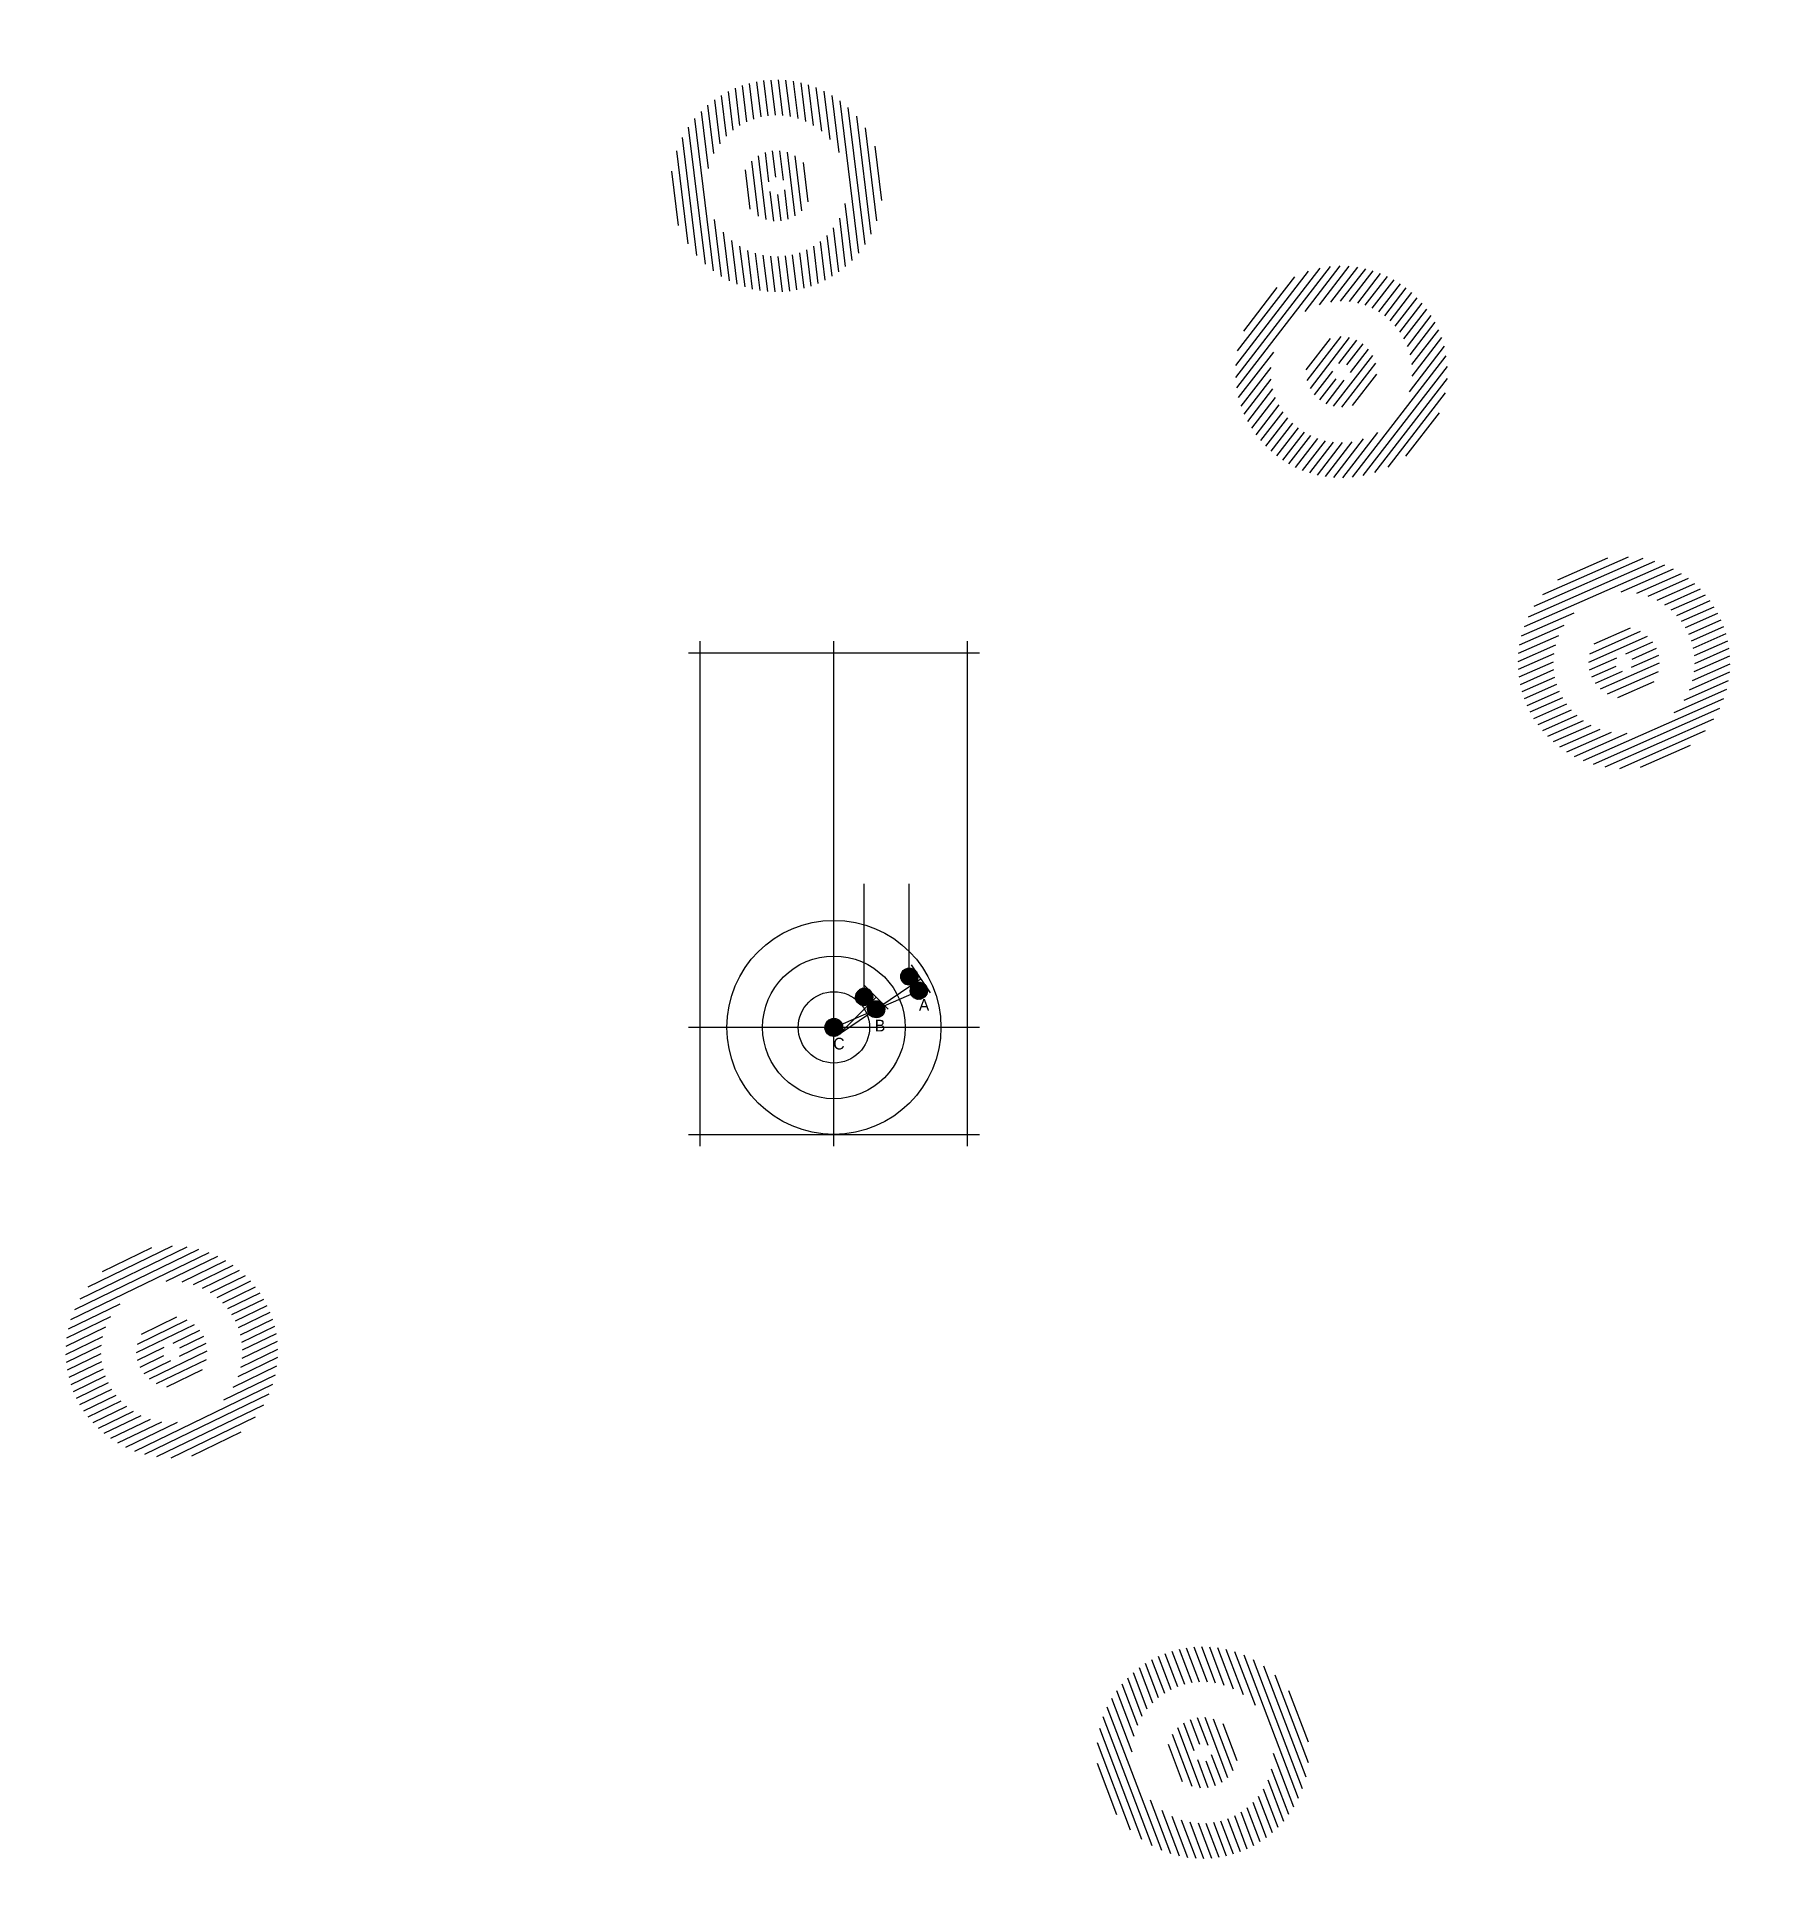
# Model space of a CAD drawing. Extents: x -13.6 to 15.8, y -14.8 to 16.9.
import ezdxf

# ---------------------------------------------------------------- set-up
doc = ezdxf.new("R2010")
doc.units = 0
doc.header["$LTSCALE"] = 0.5
doc.linetypes.add('AUSGEZOGEN', pattern=[0])
doc.linetypes.add('VERDECKT', pattern=[0])
doc.layers.get('0').update_dxf_attribs({"linetype": 'AUSGEZOGEN'})
doc.layers.add('HOUSE', color=7, linetype='AUSGEZOGEN')

# ---------------------------------------------------------------- blocks, each defined once
blk = doc.blocks.new('*X')
at = {"color": 0}
for p, q in [((9.894, 10.009), (10.041, 10.156)), ((9.895, 9.993), (10.057, 10.155)), ((9.895, 10.001), (10.049, 10.155)), ((9.895, 10.018), (10.032, 10.155)), ((9.896, 10.028), (10.022, 10.154)), ((9.897, 9.985), (10.065, 10.153)), ((9.897, 10.039), (10.011, 10.153)), ((9.898, 9.978), (10.072, 10.152)), ((9.9, 9.971), (10.079, 10.15)), ((9.9, 10.05), (10, 10.15)), ((9.902, 9.964), (10.086, 10.148)), ((9.904, 9.957), (10.093, 10.146)), ((9.905, 10.064), (9.986, 10.145)), ((9.907, 9.951), (10.099, 10.143)), ((9.91, 9.945), (10.105, 10.14)), ((9.913, 9.939), (10.111, 10.137)), ((9.913, 10.081), (9.969, 10.137)), ((9.916, 9.934), (10.116, 10.134)), ((9.92, 9.928), (10.122, 10.13)), ((9.923, 9.923), (10.127, 10.127)), ((9.927, 9.918), (10.03, 10.021)), ((9.931, 9.913), (10.03, 10.012)), ((9.935, 9.909), (10.03, 10.003)), ((9.94, 9.904), (10.03, 9.995)), ((9.944, 9.9), (10.03, 9.986)), ((9.949, 9.896), (10.03, 9.977)), ((9.954, 9.892), (10.03, 9.968)), ((9.959, 9.889), (10.03, 9.959)), ((9.965, 9.885), (10.03, 9.95)), ((9.971, 9.882), (10.03, 9.942)), ((9.976, 9.879), (10.03, 9.933)), ((9.982, 9.876), (10.031, 9.925)), ((9.989, 9.874), (10.036, 9.921)), ((9.995, 9.872), (10.044, 9.921)), ((10.002, 9.869), (10.181, 10.048)), ((10.009, 9.868), (10.182, 10.041)), ((10.017, 9.866), (10.184, 10.033)), ((10.024, 9.865), (10.185, 10.026)), ((10.03, 10.03), (10.04, 10.04)), ((10.03, 10.03), (10.04, 10.04)), ((10.03, 10.021), (10.047, 10.038)), ((10.03, 10.021), (10.047, 10.038)), ((10.03, 10.012), (10.05, 10.032)), ((10.03, 10.012), (10.05, 10.032)), ((10.03, 10.003), (10.05, 10.023)), ((10.03, 10.003), (10.05, 10.023)), ((10.03, 9.995), (10.05, 10.015)), ((10.03, 9.995), (10.05, 10.015)), ((10.03, 9.986), (10.05, 10.006)), ((10.03, 9.986), (10.05, 10.006)), ((10.03, 9.977), (10.05, 9.997)), ((10.03, 9.977), (10.05, 9.997)), ((10.03, 9.968), (10.05, 9.988)), ((10.03, 9.968), (10.05, 9.988)), ((10.03, 9.959), (10.05, 9.979)), ((10.03, 9.959), (10.05, 9.979)), ((10.03, 9.95), (10.05, 9.97)), ((10.03, 9.95), (10.05, 9.97)), ((10.03, 9.942), (10.05, 9.962)), ((10.03, 9.942), (10.05, 9.962)), ((10.031, 9.934), (10.05, 9.953)), ((10.031, 9.934), (10.05, 9.953)), ((10.033, 9.865), (10.185, 10.017)), ((10.036, 9.93), (10.05, 9.944)), ((10.036, 9.93), (10.05, 9.944)), ((10.039, 10.03), (10.132, 10.123)), ((10.041, 9.864), (10.186, 10.009)), ((10.046, 10.028), (10.137, 10.119)), ((10.049, 9.926), (10.178, 10.055)), ((10.05, 10.023), (10.141, 10.115)), ((10.05, 10.015), (10.146, 10.11)), ((10.05, 10.006), (10.15, 10.106)), ((10.05, 9.997), (10.154, 10.101)), ((10.05, 9.988), (10.158, 10.096)), ((10.05, 9.979), (10.161, 10.091)), ((10.05, 9.97), (10.165, 10.085)), ((10.05, 9.962), (10.168, 10.079)), ((10.05, 9.953), (10.171, 10.074)), ((10.05, 9.944), (10.174, 10.068)), ((10.05, 9.935), (10.176, 10.061)), ((10.05, 9.865), (10.185, 10)), ((10.06, 9.866), (10.184, 9.99)), ((10.071, 9.868), (10.182, 9.979)), ((10.083, 9.871), (10.179, 9.967)), ((10.097, 9.876), (10.174, 9.953)), ((10.115, 9.885), (10.165, 9.935)), ((-1.811, -0.043), (0.043, 1.811)), ((-1.806, 0.138), (-0.138, 1.806)), ((-1.779, 0.342), (-0.342, 1.779)), ((-1.715, 0.583), (-0.583, 1.715)), ((-0.485, 1.106), (0.209, 1.8)), ((-0.228, 1.186), (0.361, 1.775)), ((-0.03, 1.207), (0.503, 1.74)), ((0.139, 1.2), (0.636, 1.696)), ((0.289, 1.173), (0.76, 1.644)), ((-1.569, 0.906), (-0.906, 1.569)), ((0.424, 1.131), (0.878, 1.585)), ((0.547, 1.077), (0.988, 1.518)), ((0.659, 1.012), (1.092, 1.446)), ((0.761, 0.938), (1.19, 1.366)), ((0.854, 0.854), (1.281, 1.281)), ((0.938, 0.761), (1.366, 1.19)), ((1.012, 0.659), (1.446, 1.092)), ((1.077, 0.547), (1.518, 0.988)), ((1.131, 0.424), (1.585, 0.878)), ((1.173, 0.289), (1.644, 0.76)), ((1.2, 0.139), (1.696, 0.636)), ((-1.8, -0.209), (-1.106, 0.485)), ((-0.6, -0.07), (0.07, 0.6)), ((-0.593, 0.114), (-0.114, 0.593)), ((-0.565, -0.212), (0.212, 0.565)), ((-0.029, 0.148), (0.329, 0.506)), ((0.107, 0.107), (0.427, 0.427)), ((0.148, -0.029), (0.506, 0.329)), ((1.186, -0.228), (1.775, 0.361)), ((1.207, -0.03), (1.74, 0.503)), ((-1.775, -0.361), (-1.186, 0.228)), ((-1.74, -0.503), (-1.207, 0.03)), ((-0.506, -0.329), (-0.148, 0.029)), ((-0.212, -0.565), (0.565, 0.212)), ((-0.07, -0.6), (0.6, 0.07)), ((-0.043, -1.811), (1.811, 0.043)), ((1.106, -0.485), (1.8, 0.209)), ((-1.696, -0.636), (-1.2, -0.139)), ((-1.644, -0.76), (-1.173, -0.289)), ((-0.427, -0.427), (-0.107, -0.107)), ((-0.329, -0.506), (0.029, -0.148)), ((0.114, -0.593), (0.593, -0.114)), ((0.138, -1.806), (1.806, -0.138)), ((-1.585, -0.878), (-1.131, -0.424)), ((-1.518, -0.988), (-1.077, -0.547)), ((0.342, -1.779), (1.779, -0.342)), ((0.583, -1.715), (1.715, -0.583)), ((-1.446, -1.092), (-1.012, -0.659)), ((-1.366, -1.19), (-0.938, -0.761)), ((-1.281, -1.281), (-0.854, -0.854)), ((-1.19, -1.366), (-0.761, -0.938)), ((0.906, -1.569), (1.569, -0.906)), ((-1.092, -1.446), (-0.659, -1.012)), ((-0.988, -1.518), (-0.547, -1.077)), ((-0.878, -1.585), (-0.424, -1.131)), ((-0.76, -1.644), (-0.289, -1.173)), ((-0.636, -1.696), (-0.139, -1.2)), ((-0.503, -1.74), (0.03, -1.207)), ((-0.361, -1.775), (0.228, -1.186)), ((-0.209, -1.8), (0.485, -1.106))]:
    blk.add_line(p, q, dxfattribs=at)
blk = doc.blocks.new('ROCKD')
at = {"color": 0}
blk.add_lwpolyline([(-0.001, 0.02), (0.001, 0.02, -0.414214), (0.01, 0.011), (0.01, -0.081, -0.414214), (0.001, -0.09), (-0.001, -0.09, -0.414214), (-0.01, -0.081), (-0.01, 0.011, -0.414214)], format="xyb", close=True, dxfattribs=at)
for radius in [0.146, 0.106]:
    blk.add_circle((0, 0), radius, dxfattribs=at)
blk.add_blockref('*X', (-10.04, -10.01), dxfattribs=at)
blk = doc.blocks.new('HOUSEO')
at = {"color": 0}
for p, q in [((-2.486, 6.4008), (2.486, 6.4008)), ((-2.286, -2.0288), (-2.286, 6.6008)), ((0, -2.0288), (0, 6.6008)), ((2.286, -2.0288), (2.286, 6.6008)), ((2.486, 0), (-2.486, 0)), ((-2.486, -1.8288), (2.486, -1.8288))]:
    blk.add_line(p, q, dxfattribs=at)
for radius in [1.8288, 1.2192, 0.6096, 0.1524]:
    blk.add_circle((0, 0), radius, dxfattribs=at)
blk = doc.blocks.new('ROCKL')
at = {"color": 0}
blk.add_lwpolyline([(-0.001, 0.02), (0.001, 0.02, -0.414214), (0.01, 0.011), (0.01, -0.081, -0.414214), (0.001, -0.09), (-0.001, -0.09, -0.414214), (-0.01, -0.081), (-0.01, 0.011, -0.414214)], format="xyb", close=True, dxfattribs=at)
for radius in [0.146, 0.106]:
    blk.add_circle((0, 0), radius, dxfattribs=at)
blk.add_blockref('*X', (-10.04, -10.02), dxfattribs=at)

msp = doc.modelspace()

# ---------------------------------------------------------------- linework, layer by layer
at = {"color": 0, "linetype": 'VERDECKT'}
for p, q in [((0.517, 0.515), (0.517, 2.452)), ((1.288, 0.868), (1.288, 2.452)), ((-0.006, -0.009), (1.451, 0.627))]:
    msp.add_line(p, q, dxfattribs=at)
at = {"color": 0}
for p, q in [((1.653, 0.589), (1.326, 1.07)), ((1.49, 0.829), (0.076, -0.13)), ((0.928, 0.309), (0.516, 0.72)), ((0.722, 0.515), (0.097, -0.112))]:
    msp.add_line(p, q, dxfattribs=at)
for centre in [(1.451, 0.627), (0.723, 0.309), (-0.006, -0.009)]:
    msp.add_circle(centre, 0.146, dxfattribs=at)

# ---------------------------------------------------------------- block references
for p, rotation in [((0.723, 0.309), 231.9889871486096), ((-0.006, -0.009), 187.354829015071), ((1.451, 0.627), 340.8899027218554)]:
    msp.add_blockref('ROCKD', p, dxfattribs=dict(at, rotation=rotation))
at = {"layer": 'HOUSE', "color": 0}
for p, rotation in [((0.517, 0.515), 158.8151486427235), ((1.288, 0.868), 65.77669802904632)]:
    msp.add_blockref('ROCKL', p, dxfattribs=dict(at, rotation=rotation))
msp.add_blockref('HOUSEO', (0, 0), dxfattribs=at)

# ---------------------------------------------------------------- texts
at = {"color": 0}
for s, p in [('A', (1.452, 0.283)), ('B', (0.7, -0.07)), ('C', (-0.01, -0.378))]:
    msp.add_text(s, height=0.2, dxfattribs=at).set_placement(p)

doc.saveas('drawing.dxf')
